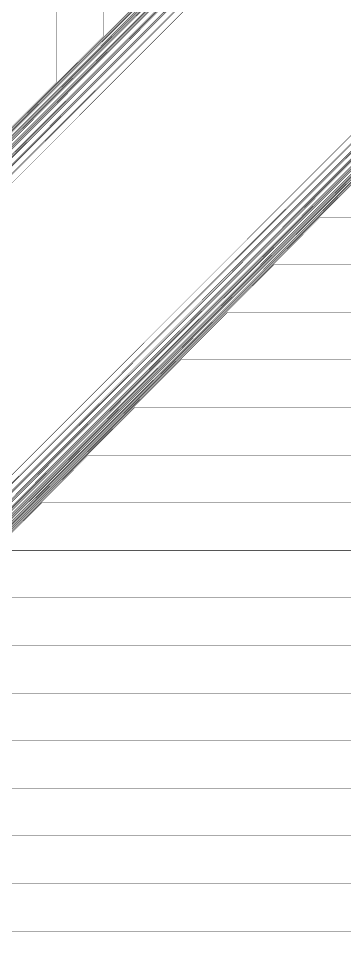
# Model space of a CAD drawing. Header units: inches. Extents: x 0 to 565, y 0 to 565.
# Drawn here: x 363.9 to 406.8, y 283 to 403.5 of the extents above; entities that cross this region are included whole.
import ezdxf

# ---------------------------------------------------------------- set-up
doc = ezdxf.new("R2010")
doc.units = ezdxf.units.IN

msp = doc.modelspace()

# ---------------------------------------------------------------- linework, layer by layer
at = {"const_width": 0.05}
for points in [[(368.89, 395.06), (368.89, 560.76)], [(375.14, 401.16), (375.14, 553.51)], [(292.34, 311.11), (531.39, 550.16)], [(291.24, 311.11), (525.14, 545.01)], [(291.14, 311.16), (518.89, 538.91)], [(290.14, 311.11), (512.64, 533.61)], [(310, 290.44), (553.17, 533.61)], [(290.04, 311.16), (506.39, 527.51)], [(310.01, 289.42), (547.95, 527.36)], [(289.94, 311.21), (500.14, 521.41)], [(310.06, 289.32), (541.85, 521.11)], [(289.04, 311.11), (493.89, 515.96)], [(310, 288.39), (536.47, 514.86)], [(288.94, 311.16), (487.64, 509.86)], [(310.08, 288.29), (530.4, 508.61)], [(288.84, 311.21), (481.39, 503.76)], [(310.13, 288.19), (524.3, 502.36)], [(288.74, 311.26), (475.14, 497.66)], [(310, 287.37), (518.74, 496.11)], [(287.89, 311.11), (468.89, 492.11)], [(310.06, 287.27), (512.65, 489.86)], [(287.79, 311.16), (462.64, 486.01)], [(310.11, 287.17), (506.55, 483.61)], [(287.69, 311.21), (456.39, 479.91)], [(310.16, 287.07), (500.45, 477.36)], [(287.59, 311.26), (450.14, 473.81)], [(310.04, 286.4), (494.75, 471.11)], [(287.49, 311.31), (443.89, 467.71)], [(310.09, 286.3), (488.65, 464.86)], [(286.79, 311.11), (437.64, 461.96)], [(310.14, 286.2), (482.55, 458.61)], [(286.69, 311.16), (431.39, 455.86)], [(310.19, 286.1), (476.45, 452.36)], [(286.59, 311.21), (425.14, 449.76)], [(310.24, 286), (470.35, 446.11)], [(286.49, 311.26), (418.89, 443.66)], [(310.02, 285.38), (464.5, 439.86)], [(286.39, 311.31), (412.64, 437.56)], [(310.07, 285.28), (458.4, 433.61)], [(286.29, 311.36), (406.39, 431.46)], [(310.12, 285.18), (452.3, 427.36)], [(285.69, 311.11), (400.14, 425.56)], [(310.17, 285.08), (446.2, 421.11)], [(285.59, 311.16), (393.89, 419.46)], [(310.22, 284.98), (440.1, 414.86)], [(285.49, 311.21), (387.64, 413.36)], [(310.27, 284.88), (434, 408.61)], [(285.39, 311.26), (381.39, 407.26)], [(310, 284.36), (428.01, 402.36)], [(285.29, 311.31), (375.14, 401.16)], [(310.04, 284.26), (421.9, 396.11)], [(285.19, 311.36), (368.89, 395.06)], [(310.09, 284.16), (415.8, 389.86)], [(310.14, 284.06), (409.7, 383.61)], [(310.19, 283.96), (403.6, 377.36)], [(403.6, 377.36), (553.51, 377.36)], [(310.24, 283.86), (397.5, 371.11)], [(397.5, 371.11), (560.76, 371.11)], [(310.29, 283.76), (391.4, 364.86)], [(391.4, 364.86), (553.51, 364.86)], [(310.02, 283.33), (385.3, 358.61)], [(385.3, 358.61), (560.76, 358.61)], [(310.07, 283.23), (379.2, 352.36)], [(379.2, 352.36), (553.51, 352.36)], [(310.12, 283.13), (373.1, 346.11)], [(373.1, 346.11), (560.76, 346.11)], [(310.17, 283.03), (367, 339.86)], [(367, 339.86), (553.51, 339.86)], [(360.9, 333.61), (560.76, 333.61)], [(354.8, 327.36), (553.51, 327.36)], [(348.7, 321.11), (560.76, 321.11)], [(342.6, 314.86), (553.51, 314.86)], [(336.5, 308.61), (560.76, 308.61)], [(330.4, 302.36), (553.51, 302.36)], [(324.3, 296.11), (560.76, 296.11)], [(318.2, 289.86), (553.51, 289.86)], [(312.1, 283.61), (560.76, 283.61)]]:
    msp.add_lwpolyline(points, dxfattribs=at)
at = {"const_width": 0.025}
for points in [[(375.13, 401.16, 1), (375.15, 401.16, 1)], [(375.13, 401.16, 1), (375.15, 401.16, 1)], [(368.88, 395.06, 1), (368.9, 395.06, 1)], [(368.88, 395.06, 1), (368.9, 395.06, 1)], [(403.59, 377.36, 1), (403.61, 377.36, 1)], [(403.59, 377.36, 1), (403.61, 377.36, 1)], [(397.49, 371.11, 1), (397.51, 371.11, 1)], [(397.49, 371.11, 1), (397.51, 371.11, 1)], [(391.39, 364.86, 1), (391.41, 364.86, 1)], [(391.39, 364.86, 1), (391.41, 364.86, 1)], [(385.29, 358.61, 1), (385.31, 358.61, 1)], [(385.29, 358.61, 1), (385.31, 358.61, 1)], [(379.19, 352.36, 1), (379.21, 352.36, 1)], [(379.19, 352.36, 1), (379.21, 352.36, 1)], [(373.09, 346.11, 1), (373.11, 346.11, 1)], [(373.09, 346.11, 1), (373.11, 346.11, 1)], [(366.99, 339.86, 1), (367.01, 339.86, 1)], [(366.99, 339.86, 1), (367.01, 339.86, 1)]]:
    msp.add_lwpolyline(points, format="xyb", close=True, dxfattribs=at)

doc.saveas('drawing.dxf')
